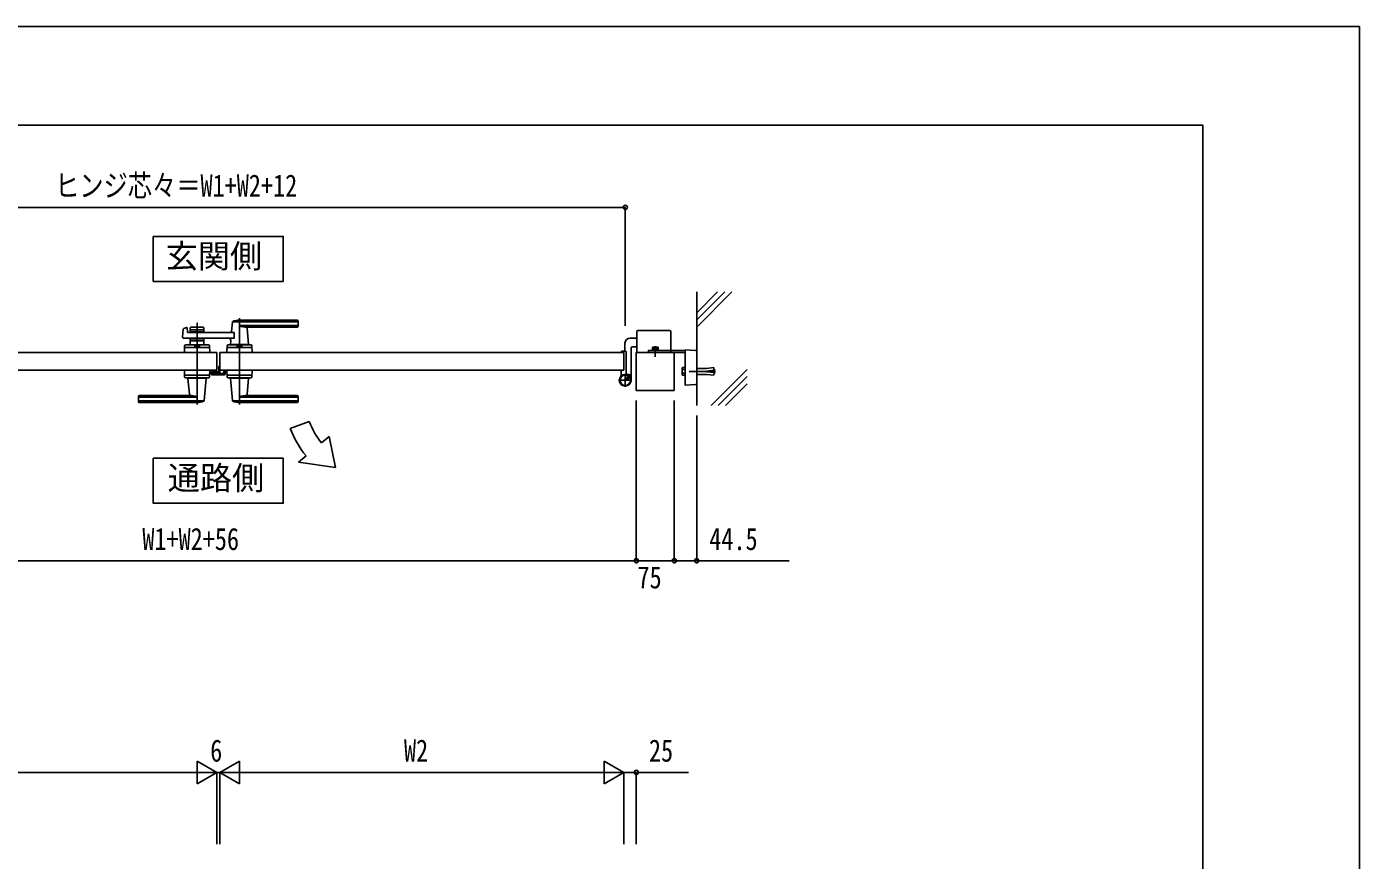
# Model space of a CAD drawing. Units: millimetres, scale not verified. Extents: x -4205 to 4205, y -2970 to 2970.
# Drawn here: x 1566 to 4205, y 1319 to 2970 of the extents above; entities that cross this region are included whole.
import ezdxf
from ezdxf.enums import TextEntityAlignment as Align

# ---------------------------------------------------------------- set-up
doc = ezdxf.new("R2010")
doc.units = ezdxf.units.MM
doc.header["$LTSCALE"] = 10
for name, color, linetype in [('0-1_USER1', 3, 'Continuous'), ('0-2_YKK_12', 2, 'Continuous'), ('0-3_YKK_13', 4, 'Continuous'), ('0-4_YKK_A1', 4, 'Continuous'), ('0-5_YKK_D', 6, 'Continuous'), ('0-6_YKK_ZWAK', 7, 'Continuous'), ('0-7_YSS_K', 3, 'Continuous')]:
    doc.layers.add(name, color=color, linetype=linetype)
doc.styles.add('ＭＳ ゴシック', font='')
doc.styles.get('ＭＳ ゴシック').set_extended_font_data('MS Gothic')

msp = doc.modelspace()

# ---------------------------------------------------------------- linework, layer by layer
at = {"layer": '0-1_USER1'}
for points in [[(1816.22, 2554.58), (1816.22, 2465.33), (2073.82, 2465.33), (2073.82, 2554.58)], [(1816.22, 2115.14), (1816.22, 2025.89), (2073.82, 2025.89), (2073.82, 2115.14)]]:
    msp.add_lwpolyline(points, close=True, dxfattribs=at)
at = {"layer": '0-2_YKK_12'}
for p, q in [((1903.02, 2221.55), (1903.02, 2383.1)), ((1987.02, 2392.55), (1987.02, 2221.55))]:
    msp.add_line(p, q, dxfattribs=at)
at = {"layer": '0-3_YKK_13'}
for p, q in [((1947.47, 2297.35), (1947.97, 2297.35)), ((1947.97, 2319.55), (1948.02, 2319.55)), ((1947.97, 2297.35), (1947.97, 2319.55)), ((1931.06, 2282.14), (1931.06, 2285.25)), ((1932.06, 2286.25), (1932.56, 2286.25)), ((1932.56, 2286.25), (1932.67, 2286.15)), ((1956.88, 2280.14), (1933.06, 2280.14)), ((1933.17, 2286.1), (1942.47, 2286.1)), ((1942.97, 2286.15), (1943.97, 2286.15)), ((1945.97, 2288.15), (1945.97, 2295.85)), ((1947.97, 2294.85), (1947.97, 2290.55)), ((1957.37, 2289.55), (1958.87, 2289.55)), ((1958.87, 2289.55), (1958.87, 2282.14))]:
    msp.add_line(p, q, dxfattribs=at)
for centre, radius, start, end in [((1947.47, 2295.85), 1.5, 90, 180), ((1948.47, 2294.85), 0.5, 154.15409, 180), ((1948.97, 2290.55), 1, 180, 198.19765)]:
    msp.add_arc(centre, radius, start, end, dxfattribs=at)
for centre, major_axis, ratio, start_param, end_param in [((1932.07, 2285.25), (0.709, -0.709), 0.997265, 2.357564, 3.9256213), ((1933.07, 2282.15), (1.42, 1.42), 0.997265, 2.357564, 3.9256213), ((1933.17, 2286.12), (0.5, 0), 0.052408, 3.1415927, 4.712389), ((1942.47, 2286.12), (0.5, 0), 0.052408, 4.712389, 6.2831853), ((1943.97, 2288.15), (0, -2), 0.99863, 6.2831853, 7.8539816), ((1956.87, 2282.15), (-1.42, 1.42), 0.997265, 2.357564, 3.9256213)]:
    msp.add_ellipse(centre, major_axis=major_axis, ratio=ratio, start_param=start_param, end_param=end_param, dxfattribs=at)
at = {"layer": '0-4_YKK_A1'}
for p, q in [((1972.97, 2384.93), (1971.27, 2365.86)), ((2102.02, 2385.53), (1973.23, 2385.53)), ((2102.02, 2388.55), (1987.02, 2388.55)), ((2102.02, 2377.88), (1987.02, 2377.88)), ((2103.02, 2376.55), (2103.02, 2387.55)), ((1874.19, 2355.21), (1875.41, 2370.61)), ((1876.92, 2372.4), (1882.34, 2373.75)), ((1883.58, 2372.83), (1883.97, 2365)), ((1976.58, 2364.05), (1884.97, 2364.05)), ((1889.52, 2372.55), (1889.52, 2364.05)), ((1916.52, 2369.55), (1889.52, 2369.55)), ((1889.52, 2353.05), (1889.52, 2339.55)), ((1891.52, 2374.55), (1914.52, 2374.55)), ((1900.6, 2365.55), (1891.52, 2365.55)), ((1900.6, 2351.55), (1891.52, 2351.55)), ((1902.66, 2367.19), (1901.31, 2365.84)), ((1902.66, 2349.9), (1901.31, 2351.26)), ((1903.37, 2367.19), (1904.72, 2365.84)), ((1903.37, 2349.9), (1904.72, 2351.26)), ((1914.52, 2365.55), (1905.43, 2365.55)), ((1914.52, 2351.55), (1905.43, 2351.55)), ((1916.52, 2372.55), (1916.52, 2364.05)), ((1916.52, 2353.05), (1916.52, 2339.55)), ((2101.02, 2374.55), (2002, 2374.55)), ((2002.19, 2372.36), (2004.99, 2340.87)), ((2774.02, 2353.05), (2760.52, 2353.05)), ((2774.02, 2324.55), (2774.02, 2366.05)), ((2839.02, 2368.05), (2776.02, 2368.05)), ((2841.02, 2366.05), (2841.02, 2324.55)), ((1878.46, 2337.61), (1878.02, 2324.55)), ((1928.02, 2324.55), (1878.02, 2324.55)), ((1880.29, 2334.55), (1925.75, 2334.55)), ((1925.59, 2339.55), (1880.45, 2339.55)), ((1916.52, 2347.55), (1889.52, 2347.55)), ((1889.52, 2339.55), (1916.52, 2339.55)), ((1898.52, 2336.75), (1898.52, 2339.55)), ((1898.52, 2336.75), (1907.52, 2336.75)), ((1927.58, 2337.61), (1928.02, 2324.55)), ((1962.46, 2337.61), (1962.02, 2324.55)), ((2012.02, 2324.55), (1962.02, 2324.55)), ((2009.75, 2334.55), (1964.29, 2334.55)), ((2009.59, 2339.55), (1964.45, 2339.55)), ((2005.02, 2340.54), (1969.02, 2340.54)), ((1969.02, 2339.55), (1969.02, 2340.54)), ((1969.65, 2347.6), (1969.05, 2340.86)), ((2004.69, 2340.54), (1969.35, 2340.54)), ((1972.02, 2340.54), (1969.85, 2340.54)), ((1982.27, 2324.55), (1991.77, 2324.55)), ((1982.52, 2336.75), (1982.52, 2339.55)), ((2004.69, 2340.54), (2002.02, 2340.54)), ((2005.02, 2339.55), (2005.02, 2340.54)), ((2011.58, 2337.61), (2012.02, 2324.55)), ((2743.02, 2325.35), (2743.02, 2326.05)), ((2747.72, 2324.85), (2743.52, 2324.85)), ((2751.02, 2327.05), (2744.02, 2327.05)), ((2748.02, 2289.55), (2748.02, 2324.55)), ((2750.52, 2343.05), (2750.52, 2327.05)), ((2753.02, 2284.49), (2753.02, 2325.05)), ((2762.52, 2332.05), (2762.52, 2269.55)), ((2774.02, 2336.05), (2766.52, 2336.05)), ((2804.27, 2330.15), (2816.77, 2330.15)), ((2804.27, 2330.15), (2804.27, 2328.55)), ((2804.27, 2328.55), (2816.77, 2328.55)), ((2805.52, 2335.35), (2804.75, 2334.9)), ((2804.75, 2331.35), (2804.75, 2334.9)), ((2804.94, 2330.15), (2804.94, 2331.35)), ((2815.52, 2335.35), (2805.52, 2335.35)), ((2807.63, 2331.35), (2807.63, 2334.9)), ((2810.52, 2336.86), (2810.52, 2315.92)), ((2810.52, 2324.55), (2810.52, 2328.55)), ((2813.41, 2331.35), (2813.41, 2334.9)), ((2815.52, 2335.35), (2816.29, 2334.9)), ((2816.09, 2330.15), (2816.09, 2331.35)), ((2816.77, 2330.15), (2816.77, 2328.55)), ((2869.52, 2329.42), (2869.52, 2327.92)), ((2869.52, 2327.92), (2869.52, 2261.67)), ((2890.64, 2328.66), (2870.05, 2329.92)), ((2892.52, 2262.92), (2892.52, 2326.66)), ((1878.46, 2276.48), (1878.02, 2289.55)), ((1878.02, 2289.55), (1928.02, 2289.55)), ((1880.29, 2279.55), (1925.75, 2279.55)), ((1880.45, 2274.55), (1925.59, 2274.55)), ((1885.02, 2274.55), (1885.02, 2273.55)), ((1885.02, 2273.55), (1921.02, 2273.55)), ((1887.85, 2241.73), (1885.04, 2273.22)), ((1917.07, 2229.15), (1920.99, 2273.22)), ((1921.02, 2274.55), (1921.02, 2273.55)), ((1927.58, 2276.48), (1928.02, 2289.55)), ((1962.46, 2276.48), (1962.02, 2289.55)), ((2012.02, 2289.55), (1962.02, 2289.55)), ((2009.75, 2279.55), (1964.29, 2279.55)), ((2009.59, 2274.55), (1964.45, 2274.55)), ((1969.02, 2274.55), (1969.02, 2273.55)), ((2005.02, 2273.55), (1969.02, 2273.55)), ((1972.97, 2229.15), (1969.05, 2273.22)), ((2002.19, 2241.73), (2005, 2273.22)), ((2005.02, 2274.55), (2005.02, 2273.55)), ((2011.58, 2276.48), (2012.02, 2289.55)), ((2743.02, 2288.75), (2743.02, 2279.71)), ((2747.72, 2289.25), (2743.52, 2289.25)), ((2751.02, 2282.55), (2751.02, 2256.55)), ((2762.57, 2281.1), (2752.51, 2271.04)), ((2753.49, 2274.85), (2756.91, 2278.26)), ((2756.32, 2272.02), (2753.49, 2274.85)), ((2753.96, 2274.39), (2757.44, 2277.87)), ((2755.86, 2272.49), (2759.34, 2275.97)), ((2759.73, 2275.43), (2756.32, 2272.02)), ((2757.44, 2277.87), (2758.2, 2278.63)), ((2759.34, 2275.97), (2760.1, 2276.73)), ((2863.92, 2293.55), (2864.5, 2294.55)), ((2863.92, 2280.55), (2863.92, 2293.55)), ((2863.92, 2280.55), (2864.5, 2279.54)), ((2869.42, 2294.55), (2864.5, 2294.55)), ((2869.42, 2290.8), (2864.5, 2290.8)), ((2869.42, 2283.3), (2864.5, 2283.3)), ((2869.42, 2279.8), (2869.52, 2279.8)), ((2877.42, 2287.05), (2929.83, 2287.05)), ((2892.52, 2292.55), (2893.02, 2293.05)), ((2892.52, 2281.55), (2892.52, 2292.55)), ((2892.52, 2281.55), (2893.02, 2281.05)), ((2893.02, 2293.05), (2893.02, 2281.05)), ((2912.19, 2281.05), (2893.02, 2281.05)), ((2926.25, 2279.34), (2912.19, 2281.05)), ((2912.52, 2287.55), (2927.41, 2289.36)), ((2912.52, 2286.55), (2912.52, 2287.55)), ((2912.52, 2286.55), (2927.41, 2284.74)), ((2926.81, 2294.3), (2926.25, 2294.74)), ((2926.91, 2289.3), (2926.25, 2294.74)), ((2926.91, 2284.8), (2926.25, 2279.36)), ((2926.81, 2279.8), (2926.25, 2279.36)), ((2927.41, 2289.36), (2926.81, 2294.3)), ((2927.41, 2284.74), (2926.81, 2279.8)), ((2927.52, 2291.55), (2927.15, 2291.5)), ((2927.52, 2282.55), (2927.15, 2282.59)), ((2927.52, 2291.55), (2928.02, 2291.05)), ((2927.52, 2291.55), (2927.52, 2282.55)), ((2928.02, 2283.05), (2927.52, 2282.55)), ((2928.02, 2291.05), (2928.02, 2283.05)), ((2738.02, 2269.55), (2764.02, 2269.55)), ((2869.52, 2261.67), (2869.52, 2260.17)), ((2870.05, 2259.67), (2890.64, 2260.93)), ((1787.02, 2237.55), (1787.02, 2226.55)), ((1788.02, 2236.22), (1903.02, 2236.22)), ((1788.02, 2228.56), (1916.81, 2228.56)), ((1788.02, 2225.55), (1903.02, 2225.55)), ((1789.02, 2239.55), (1888.04, 2239.55)), ((2102.02, 2228.56), (1973.23, 2228.56)), ((2102.02, 2236.22), (1987.02, 2236.22)), ((2102.02, 2225.55), (1987.02, 2225.55)), ((2101.02, 2239.55), (2002, 2239.55)), ((2103.02, 2237.55), (2103.02, 2226.55)), ((2087.73, 2174.05), (2125.32, 2187.73)), ((2164.95, 2158.48), (2149.63, 2145.63)), ((2176.88, 2097.05), (2164.95, 2158.48)), ((2118.99, 2119.91), (2103.67, 2107.06)), ((2176.88, 2097.05), (2103.67, 2107.06))]:
    msp.add_line(p, q, dxfattribs=at)
at = {"layer": '0-4_YKK_A1', "color": 7}
for p, q in [((1947.72, 2296.55), (1948.02, 2296.55)), ((1933.02, 2283.05), (1933.02, 2284.85)), ((1934.02, 2285.85), (1935.22, 2285.85)), ((1934.02, 2284.55), (1934.02, 2283.65)), ((1956.02, 2282.05), (1934.02, 2282.05)), ((1935.22, 2284.85), (1934.32, 2284.85)), ((1934.32, 2283.35), (1940.72, 2283.35)), ((1935.52, 2285.55), (1935.52, 2285.15)), ((1939.52, 2285.15), (1939.52, 2285.55)), ((1939.82, 2285.85), (1941.02, 2285.85)), ((1940.72, 2284.85), (1939.82, 2284.85)), ((1941.02, 2283.65), (1941.02, 2284.55)), ((1942.02, 2284.85), (1942.02, 2283.65)), ((1942.32, 2283.35), (1944.72, 2283.35)), ((1946.72, 2285.35), (1946.72, 2295.55)), ((1948.02, 2295.05), (1948.02, 2283.35)), ((1948.32, 2283.05), (1955.72, 2283.05)), ((1955.52, 2289.55), (1956.72, 2289.55)), ((1955.72, 2288.55), (1955.52, 2288.55)), ((1956.02, 2283.35), (1956.02, 2288.25)), ((1957.02, 2289.25), (1957.02, 2283.05))]:
    msp.add_line(p, q, dxfattribs=at)
at = {"layer": '0-4_YKK_A1'}
for points in [[(1976.58, 2364.05), (1976.58, 2353.05), (1876.19, 2353.05)], [(1942.02, 2324.55), (1942.02, 2289.55), (1142.02, 2289.55)], [(1942.02, 2324.55), (1142.02, 2324.55), (1142.02, 2289.55)], [(1898.52, 2336.75), (1907.52, 2336.75), (1907.52, 2339.55)], [(1948.02, 2324.55), (1948.02, 2289.55), (2748.02, 2289.55)], [(1948.02, 2324.55), (2748.02, 2324.55), (2748.02, 2289.55)], [(1948.02, 2324.55), (1948.02, 2289.55), (2748.02, 2289.55)], [(1948.02, 2324.55), (2748.02, 2324.55), (2748.02, 2289.55)], [(1982.52, 2336.75), (1991.52, 2336.75), (1991.52, 2339.55)], [(2869.52, 2328.55), (2797.02, 2328.55), (2797.02, 2324.55), (2869.52, 2324.55)], [(2804.75, 2331.35), (2816.29, 2331.35), (2816.29, 2334.9)], [(2807.47, 2335.35), (2808.62, 2332.99), (2810.52, 2331.98)], [(2813.57, 2335.35), (2812.42, 2332.99), (2810.52, 2331.98)], [(2757.74, 2279.09), (2756.68, 2280.15), (2757.94, 2280.88)], [(2756.91, 2278.26), (2757.74, 2279.09), (2760.57, 2276.27), (2759.73, 2275.43)], [(2759.33, 2280.83), (2758.62, 2278.78), (2759, 2277.53)], [(2762.3, 2277.86), (2760.25, 2277.15), (2759, 2277.53)], [(2760.57, 2276.27), (2761.63, 2275.21), (2762.35, 2276.47)], [(2869.42, 2294.55), (2869.42, 2279.54), (2864.5, 2279.54)], [(2869.52, 2294.3), (2869.42, 2294.3), (2869.42, 2279.8)], [(2926.25, 2294.76), (2912.19, 2293.05), (2893.02, 2293.05)]]:
    msp.add_lwpolyline(points, dxfattribs=at)
msp.add_lwpolyline([(2848.02, 2249.55), (2773.02, 2249.55), (2773.02, 2324.55), (2848.02, 2324.55)], close=True, dxfattribs=at)
for radius in [11.5, 10.35]:
    msp.add_circle((2751.02, 2269.55), radius, dxfattribs=at)
for centre, radius, start, end in [((1973.96, 2384.86), 1, 113.30607, 174.91858), ((1987.02, 2354.55), 34, 90, 113.30607), ((2000.81, 2404.52), 30, 242.63879, 272.27092), ((2101.02, 2376.55), 2, 270, 0), ((2102.02, 2387.55), 1, 0, 90), ((2102.02, 2384.53), 1, 0, 90), ((2102.02, 2378.88), 1, 270, 0), ((1876.19, 2355.05), 2, 175.49449, 270), ((1877.4, 2370.46), 2, 104.03624, 175.49449), ((1882.58, 2372.78), 1, 2.86241, 104.03624), ((1884.97, 2365.05), 1, 182.86241, 270), ((1891.52, 2372.55), 2, 90, 180), ((1891.52, 2367.55), 2, 180, 270), ((1891.52, 2349.55), 2, 90, 180), ((1900.6, 2366.55), 1, 270, 315), ((1900.6, 2350.55), 1, 45, 90), ((1903.02, 2366.84), 0.5, 45, 135), ((1903.02, 2350.26), 0.5, 225, 315), ((1905.43, 2366.55), 1, 225, 270), ((1905.43, 2350.55), 1, 90, 135), ((1914.52, 2372.55), 2, 0, 90), ((1914.52, 2367.55), 2, 270, 0), ((1914.52, 2349.55), 2, 0, 90), ((1964.67, 2348.04), 5, 354.91858, 90), ((1969.28, 2366.04), 2, 270, 354.91858), ((2004.18, 2372.55), 2, 90, 185.08142), ((2760.52, 2343.05), 10, 90, 180), ((2776.02, 2366.05), 2, 90, 180), ((2839.02, 2366.05), 2, 0, 90), ((1880.29, 2332.55), 2, 90, 178.09085), ((1880.45, 2337.55), 2, 90, 178.09085), ((1903.02, 2327.14), 10.61, 64.90378, 115.09622), ((1925.59, 2337.55), 2, 1.90915, 90), ((1925.75, 2332.55), 2, 1.90915, 90), ((1964.29, 2332.55), 2, 90, 178.09085), ((1964.45, 2337.55), 2, 90, 178.09085), ((1969.35, 2340.84), 0.3, 174.91858, 270), ((1987.02, 2327.14), 10.61, 64.90378, 115.09622), ((2004.69, 2340.84), 0.3, 270, 5.08142), ((2009.59, 2337.55), 2, 1.90915, 90), ((2009.75, 2332.55), 2, 1.90915, 90), ((2744.02, 2326.05), 1, 90, 180), ((2743.52, 2325.35), 0.5, 180, 270), ((2747.72, 2324.55), 0.3, 0, 90), ((2751.02, 2325.05), 2, 0, 90), ((2766.52, 2332.05), 4, 90, 180), ((2806.19, 2332.79), 2.56, 55.61575, 124.38425), ((2810.52, 2325.79), 9.55, 72.41205, 107.58795), ((2814.85, 2332.79), 2.56, 55.61575, 124.38425), ((2870.02, 2329.42), 0.5, 86.5, 180), ((2890.52, 2326.66), 2, 0, 86.5), ((1880.29, 2281.55), 2, 181.90915, 270), ((1880.45, 2276.55), 2, 181.90915, 270), ((1885.34, 2273.25), 0.3, 90, 185.08142), ((1920.69, 2273.25), 0.3, 354.91858, 90), ((1925.59, 2276.55), 2, 270, 358.09085), ((1925.75, 2281.55), 2, 270, 358.09085), ((1964.29, 2281.55), 2, 181.90915, 270), ((1964.45, 2276.55), 2, 181.90915, 270), ((1969.35, 2273.25), 0.3, 90, 185.08142), ((2004.7, 2273.25), 0.3, 354.91858, 90), ((2009.59, 2276.55), 2, 270, 358.09085), ((2009.75, 2281.55), 2, 270, 358.09085), ((2751.02, 2269.55), 11.5, 141.98772, 64.89722), ((2738.02, 2279.71), 5, 321.98772, 0), ((2743.52, 2288.75), 0.5, 90, 180), ((2747.72, 2289.55), 0.3, 270, 0), ((2758.02, 2284.49), 5, 180.00002, 244.89722), ((2758.59, 2279.76), 1.3, 59.0353, 120), ((2754.63, 2273.15), 9, 30.9647, 59.0353), ((2761.23, 2277.12), 1.3, 330, 30.9647), ((2867.24, 2292.68), 3.32, 145.61575, 214.38425), ((2876.34, 2287.05), 12.42, 162.41205, 197.58795), ((2867.24, 2281.42), 3.32, 145.61575, 214.38425), ((2870.02, 2260.17), 0.5, 180, 273.5), ((2890.52, 2262.92), 2, 273.5, 0), ((1789.02, 2237.55), 2, 90, 180), ((1788.02, 2235.22), 1, 90, 180), ((1788.02, 2229.56), 1, 180, 270), ((1788.02, 2226.55), 1, 180, 270), ((1885.85, 2241.55), 2, 270, 5.08142), ((1889.23, 2209.57), 30, 62.63879, 92.27092), ((1903.02, 2259.55), 34, 270, 293.30607), ((1916.07, 2229.24), 1, 293.30607, 354.91858), ((1973.97, 2229.24), 1, 185.08142, 246.69393), ((1987.02, 2259.55), 34, 246.69393, 270), ((2000.81, 2209.57), 30, 87.72908, 117.36121), ((2004.19, 2241.55), 2, 174.91858, 270), ((2101.02, 2237.55), 2, 0, 90), ((2102.02, 2235.22), 1, 0, 90), ((2102.02, 2229.56), 1, 270, 0), ((2102.02, 2226.55), 1, 270, 0), ((2256.88, 2235.62), 180, 200.00072, 220.00072), ((2256.88, 2235.62), 140, 200.00072, 220.00072)]:
    msp.add_arc(centre, radius, start, end, dxfattribs=at)
at = {"layer": '0-4_YKK_A1', "color": 7}
for centre, radius, start, end in [((1947.72, 2295.55), 1, 90, 180), ((1934.02, 2284.85), 1, 90, 180), ((1934.02, 2283.05), 1, 180, 270), ((1934.32, 2284.55), 0.3, 89.99863, 180), ((1934.32, 2283.65), 0.3, 180, 269.99863), ((1935.22, 2285.55), 0.3, 360, 89.99863), ((1935.22, 2285.15), 0.3, 269.99863, 359.99863), ((1939.82, 2285.55), 0.3, 89.99863, 180.00291), ((1939.82, 2285.15), 0.3, 180, 269.99863), ((1940.72, 2284.55), 0.3, 359.99709, 89.99863), ((1940.72, 2283.65), 0.3, 269.99863, 359.99863), ((1941.02, 2284.85), 1, 360, 90), ((1942.32, 2283.65), 0.3, 180, 269.99863), ((1944.72, 2285.35), 2, 269.99863, 359.99863), ((1948.32, 2283.35), 0.3, 180, 269.99863), ((1955.52, 2289.05), 0.5, 90, 180), ((1955.52, 2289.05), 0.5, 180, 270), ((1955.72, 2288.25), 0.3, 360, 89.99863), ((1955.72, 2283.35), 0.3, 269.99863, 359.99863), ((1956.02, 2283.05), 1, 269.99863, 359.99863), ((1956.72, 2289.25), 0.3, 360, 89.99863)]:
    msp.add_arc(centre, radius, start, end, dxfattribs=at)
at = {"layer": '0-5_YKK_D'}
for p, q in [((1139.02, 2612.05), (2751.02, 2612.05)), ((2751.02, 2377.55), (2751.02, 2613.05)), ((2773.02, 2229.55), (2773.02, 1911.05)), ((2773.02, 2229.55), (2773.02, 1911.05)), ((2848.02, 2229.55), (2848.02, 1911.05)), ((2848.02, 2229.55), (2848.02, 1911.05)), ((2892.52, 2199.55), (2892.52, 1911.05)), ((1117.02, 1912.05), (2773.02, 1912.05)), ((2773.02, 1912.05), (2848.02, 1912.05)), ((1942.02, 1492.84), (1903.05, 1515.34)), ((1903.05, 1515.34), (1903.05, 1470.34)), ((1948.02, 1492.84), (1986.99, 1515.34)), ((1986.99, 1470.34), (1986.99, 1515.34)), ((2748.02, 1492.84), (2709.05, 1515.34)), ((2709.05, 1515.34), (2709.05, 1470.34)), ((1897.02, 1492.84), (1187.02, 1492.84)), ((1942.02, 1492.84), (1864.08, 1492.84)), ((1942.02, 1492.84), (1903.05, 1470.34)), ((1942.02, 1350.39), (1942.02, 1493.84)), ((1942.02, 1350.39), (1942.02, 1493.84)), ((1948.02, 1492.84), (1942.02, 1492.84)), ((1948.02, 1350.39), (1948.02, 1493.84)), ((1948.02, 1350.39), (1948.02, 1493.84)), ((1948.02, 1492.84), (1986.99, 1470.34)), ((1948.02, 1492.84), (2025.96, 1492.84)), ((1993.02, 1492.84), (2703.02, 1492.84)), ((2748.02, 1492.84), (2670.08, 1492.84)), ((2748.02, 1492.84), (2709.05, 1470.34)), ((2748.02, 1350.39), (2748.02, 1493.84)), ((2748.02, 1350.39), (2748.02, 1493.84)), ((2773.02, 1350.39), (2773.02, 1493.84))]:
    msp.add_line(p, q, dxfattribs=at)
for points in [[(2848.02, 1912.05), (2892.52, 1912.05), (3075.92, 1912.05)], [(2748.02, 1492.84), (2773.02, 1492.84), (2876.42, 1492.84)]]:
    msp.add_lwpolyline(points, dxfattribs=at)
for centre in [(2751.02, 2612.05), (2773.02, 1912.05), (2773.02, 1912.05), (2848.02, 1912.05), (2848.02, 1912.05), (2892.52, 1912.05), (2773.02, 1492.84)]:
    msp.add_circle(centre, 4.25, dxfattribs=at)
at = {"layer": '0-6_YKK_ZWAK'}
for q in [(-3904.98, 2775), (3895.02, -2525)]:
    msp.add_line((3895.02, 2775), q, dxfattribs=at)
msp.add_lwpolyline([(-4205, -2970), (4205, -2970), (4205, 2970), (-4205, 2970)], close=True, dxfattribs=at)
at = {"layer": '0-7_YSS_K'}
for p, q in [((2892.52, 2219.55), (2892.52, 2444.55)), ((2892.52, 2403.15), (2933.92, 2444.55)), ((2892.52, 2389.01), (2948.06, 2444.55)), ((2892.52, 2374.87), (2962.2, 2444.55)), ((2921.05, 2219.55), (2992.52, 2291.02)), ((2935.19, 2219.55), (2992.52, 2276.88)), ((2949.33, 2219.55), (2992.52, 2262.74))]:
    msp.add_line(p, q, dxfattribs=at)

# ---------------------------------------------------------------- texts
at = {"layer": '0-1_USER1', "style": 'ＭＳ ゴシック'}
for s, p in [('玄関側', (1840.6, 2478.08)), ('通路側', (1844.93, 2038.64))]:
    msp.add_text(s, height=46.74, dxfattribs=at).set_placement(p, align=Align.BOTTOM_LEFT)
at = {"layer": '0-5_YKK_D', "style": 'ＭＳ ゴシック', "width": 0.8}
for s, p in [('ヒンジ芯々＝W1+W2+12', (1621.82, 2620.05)), ('W1+W2+56', (1794.62, 1920.05)), ('44.5', (2917.52, 1920.05)), ('75', (2775.32, 1844.05)), ('6', (1929.02, 1500.84)), ('W2', (2312.82, 1500.84)), ('25', (2798.02, 1500.84))]:
    msp.add_text(s, height=43.99, dxfattribs=at).set_placement(p, align=Align.BOTTOM_LEFT)

doc.saveas('drawing.dxf')
